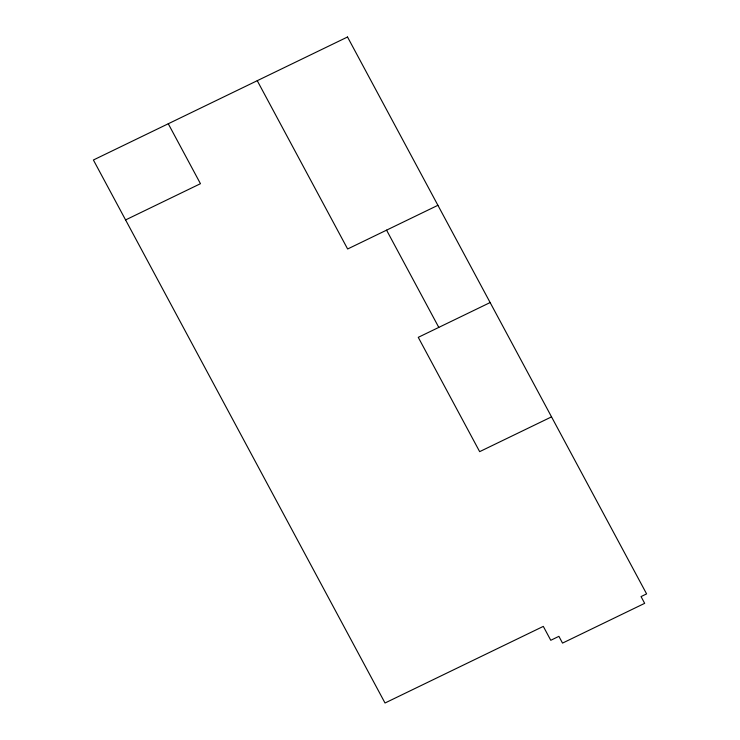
<?xml version="1.0" encoding="UTF-8"?>
<svg xmlns="http://www.w3.org/2000/svg" width="740" height="740" viewBox="0 0 740 740"><rect width="100%" height="100%" fill="white"/><g stroke="black" fill="none" stroke-linecap="round" stroke-linejoin="round"><path stroke-width="1.11" d="M125.587 219.928L200.457 183.696L168.267 123.756M437.904 205.304L347.634 248.992L257.252 80.688M490.139 302.549L418.257 337.338L479.659 451.65L551.531 416.87M386.567 230.149L438.792 327.394M347.522 37L93.397 159.997L385.022 703L543.308 626.391L550.773 640.285L558.904 636.345L562.529 643.097L644.67 603.341L641.043 596.588L646.603 593.896L347.522 37"/></g></svg>
